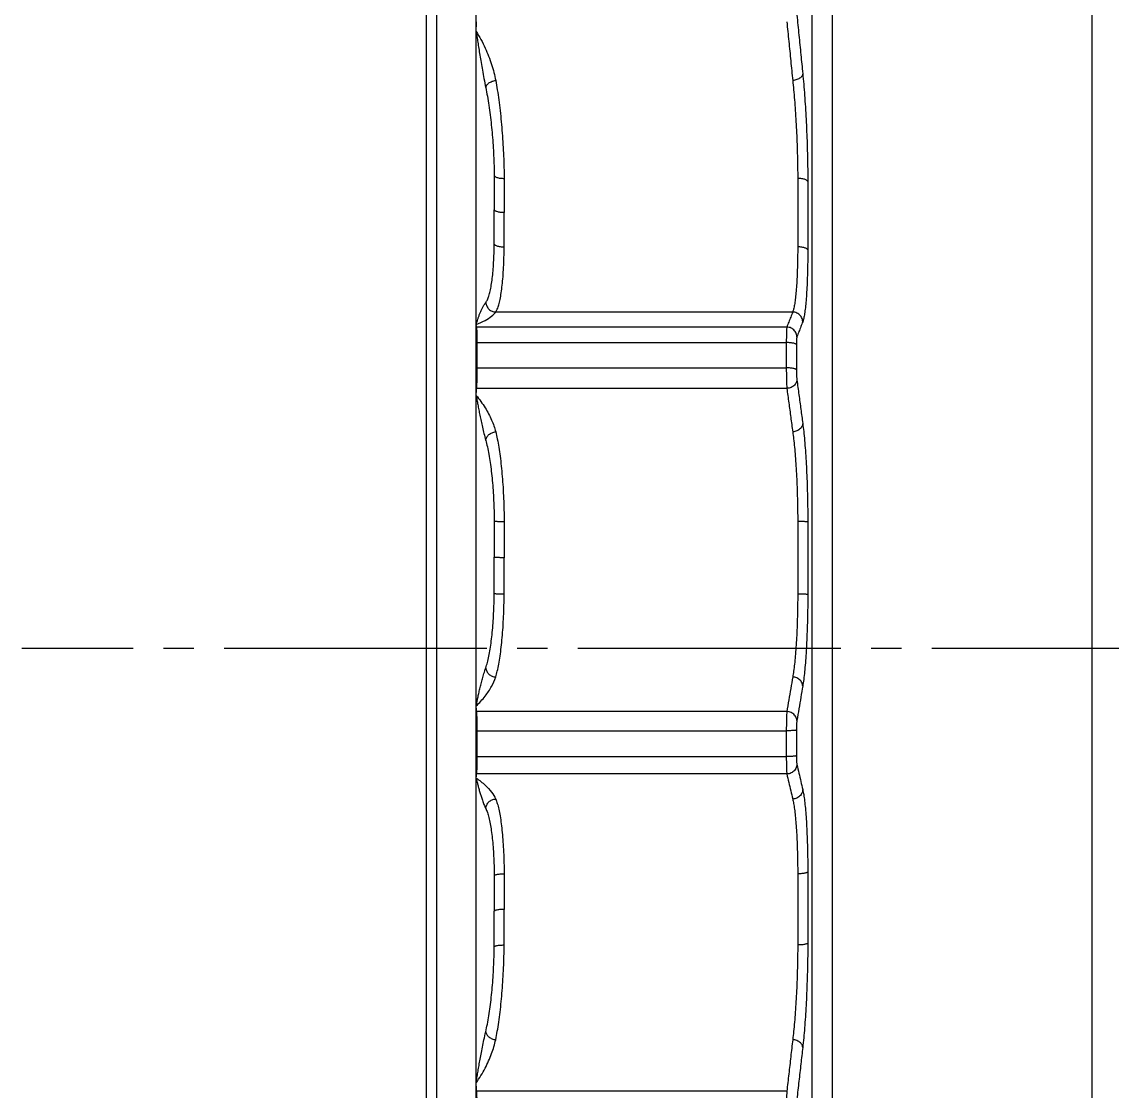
# Model space of a CAD drawing. Extents: x 33 to 391, y 88 to 313.
# Drawn here: x 297.7 to 351.6, y 220 to 272.9 of the extents above; entities that cross this region are included whole.
import ezdxf

# ---------------------------------------------------------------- set-up
doc = ezdxf.new("R2010")
doc.units = 0
doc.header["$MEASUREMENT"] = 0
doc.linetypes.add('CENTER', pattern=[17.5, 13, -1.5, 1.5, -1.5])
doc.layers.get('0').update_dxf_attribs({"linetype": 'CONTINUOUS'})
doc.layers.add('CENTER', color=1, linetype='CENTER')

msp = doc.modelspace()

# ---------------------------------------------------------------- linework, layer by layer
at = {"color": 7, "linetype": 'Continuous'}
for p, q in [((318.225, 311.576), (318.225, 172.276)), ((320.194, 172.496), (320.194, 311.57)), ((317.725, 311.076), (317.725, 172.776)), ((336.808, 181.055), (336.808, 303.034)), ((337.803, 302.119), (337.803, 181.97)), ((350.646, 181.97), (350.646, 302.119)), ((335.842, 258.564), (321.158, 258.564)), ((335.553, 257.819), (320.209, 257.819)), ((320.224, 257.053), (320.224, 255.803)), ((320.224, 257.053), (335.528, 257.053)), ((335.528, 257.053), (335.528, 255.803)), ((336.025, 256.955), (336.025, 255.714)), ((320.224, 255.803), (335.528, 255.803)), ((335.553, 254.789), (320.209, 254.789)), ((335.553, 238.805), (320.209, 238.805)), ((320.224, 237.857), (320.224, 236.583)), ((320.224, 237.857), (335.528, 237.857)), ((335.528, 237.857), (335.528, 236.583)), ((336.025, 237.884), (336.025, 236.619)), ((320.224, 236.583), (335.528, 236.583)), ((335.553, 235.718), (320.209, 235.718)), ((335.553, 220.031), (320.209, 220.031))]:
    msp.add_line(p, q, dxfattribs=at)
for points, knots in [([(320.194, 272.443), (320.197, 272.521), (320.201, 272.679), (320.206, 272.837), (320.209, 272.916)], [0, 0, 0, 0, 0.2356692, 0.473124, 0.473124, 0.473124, 0.473124]), ([(335.553, 272.916), (335.585, 272.592), (335.65, 271.946), (335.746, 270.98), (335.81, 270.337), (335.842, 270.016)], [0, 0, 0, 0, 0.975711, 1.947142, 2.914267, 2.914267, 2.914267, 2.914267]), ([(336.051, 273.252), (336.084, 272.919), (336.149, 272.265), (336.245, 271.298), (336.308, 270.663), (336.339, 270.351)], [0, 0, 0, 0, 1.002616, 1.973295, 2.915135, 2.915135, 2.915135, 2.915135]), ([(320.194, 272.443), (320.356, 272.177), (320.645, 271.644), (320.966, 270.828), (321.104, 270.28), (321.158, 270.016)], [0, 0, 0, 0, 0.934085, 1.814845, 2.623839, 2.623839, 2.623839, 2.623839]), ([(320.194, 272.443), (320.206, 272.357), (320.233, 272.176), (320.275, 271.893), (320.322, 271.586), (320.375, 271.254), (320.435, 270.896), (320.503, 270.511), (320.579, 270.096), (320.636, 269.811), (320.666, 269.663)], [0, 0, 0, 0, 0.261, 0.547393, 0.857735, 1.193379, 1.555903, 1.946859, 2.367556, 2.819667, 2.819667, 2.819667, 2.819667]), ([(336.339, 270.351), (336.338, 270.327), (336.326, 270.278), (336.285, 270.21), (336.224, 270.149), (336.145, 270.096), (336.052, 270.055), (335.95, 270.027), (335.878, 270.018), (335.842, 270.016)], [0, 0, 0, 0, 0.0713625, 0.1489238, 0.2348446, 0.3293645, 0.4312322, 0.5381828, 0.6473496, 0.6473496, 0.6473496, 0.6473496]), ([(336.339, 270.351), (336.356, 270.178), (336.389, 269.822), (336.432, 269.273), (336.47, 268.696), (336.504, 268.099), (336.533, 267.487), (336.557, 266.866), (336.574, 266.244), (336.585, 265.629), (336.589, 265.221), (336.589, 265.021)], [0, 0, 0, 0, 0.520102, 1.073712, 1.652986, 2.252988, 2.867816, 3.491387, 4.116378, 4.735494, 5.338022, 5.338022, 5.338022, 5.338022]), ([(320.666, 269.663), (320.668, 269.684), (320.679, 269.726), (320.712, 269.786), (320.761, 269.842), (320.823, 269.894), (320.896, 269.938), (320.978, 269.974), (321.066, 270.001), (321.127, 270.012), (321.158, 270.016)], [0, 0, 0, 0, 0.0621725, 0.1296339, 0.2034159, 0.2835429, 0.3692508, 0.4592093, 0.5517153, 0.6448613, 0.6448613, 0.6448613, 0.6448613]), ([(320.666, 269.663), (320.694, 269.522), (320.749, 269.231), (320.821, 268.78), (320.885, 268.307), (320.942, 267.818), (320.99, 267.318), (321.028, 266.811), (321.057, 266.304), (321.076, 265.803), (321.081, 265.472), (321.082, 265.309)], [0, 0, 0, 0, 0.431858, 0.890004, 1.368613, 1.862708, 2.367365, 2.877363, 3.387029, 3.890223, 4.380437, 4.380437, 4.380437, 4.380437]), ([(321.158, 270.016), (321.186, 269.862), (321.239, 269.541), (321.311, 269.044), (321.376, 268.519), (321.433, 267.972), (321.481, 267.412), (321.52, 266.846), (321.549, 266.28), (321.568, 265.723), (321.573, 265.354), (321.574, 265.173)], [0, 0, 0, 0, 0.470413, 0.974995, 1.506545, 2.058082, 2.622478, 3.192568, 3.761248, 4.321541, 4.866653, 4.866653, 4.866653, 4.866653]), ([(335.842, 270.016), (335.858, 269.862), (335.89, 269.542), (335.933, 269.047), (335.972, 268.523), (336.007, 267.977), (336.036, 267.417), (336.059, 266.85), (336.077, 266.284), (336.088, 265.724), (336.091, 265.355), (336.092, 265.173)], [0, 0, 0, 0, 0.464661, 0.964125, 1.491806, 2.040713, 2.603712, 3.173537, 3.743001, 4.304786, 4.85176, 4.85176, 4.85176, 4.85176]), ([(321.082, 265.309), (321.088, 265.296), (321.111, 265.272), (321.157, 265.244), (321.219, 265.219), (321.295, 265.198), (321.382, 265.183), (321.476, 265.174), (321.541, 265.172), (321.574, 265.173)], [0, 0, 0, 0, 0.041718, 0.0957509, 0.1628901, 0.2419756, 0.3307724, 0.4263851, 0.5255177, 0.5255177, 0.5255177, 0.5255177]), ([(321.082, 265.309), (321.083, 265.121), (321.085, 264.745), (321.086, 264.181), (321.086, 263.805), (321.086, 263.617)], [0, 0, 0, 0, 0.56374, 1.127576, 1.691372, 1.691372, 1.691372, 1.691372]), ([(321.574, 265.173), (321.575, 264.984), (321.576, 264.608), (321.578, 264.043), (321.578, 263.667), (321.578, 263.479)], [0, 0, 0, 0, 0.564651, 1.129183, 1.693607, 1.693607, 1.693607, 1.693607]), ([(336.589, 265.021), (336.586, 265.034), (336.568, 265.061), (336.524, 265.092), (336.463, 265.12), (336.385, 265.143), (336.295, 265.16), (336.196, 265.17), (336.127, 265.173), (336.092, 265.173)], [0, 0, 0, 0, 0.0401153, 0.0928222, 0.1603464, 0.2418158, 0.3347784, 0.4358611, 0.5411433, 0.5411433, 0.5411433, 0.5411433]), ([(336.092, 265.173), (336.093, 264.796), (336.094, 264.043), (336.094, 262.914), (336.093, 262.162), (336.092, 261.785)], [0, 0, 0, 0, 1.129086, 2.258122, 3.387203, 3.387203, 3.387203, 3.387203]), ([(336.589, 265.021), (336.59, 264.644), (336.592, 263.891), (336.592, 262.761), (336.59, 262.008), (336.589, 261.631)], [0, 0, 0, 0, 1.129627, 2.259811, 3.389447, 3.389447, 3.389447, 3.389447]), ([(321.082, 261.926), (321.083, 262.114), (321.085, 262.49), (321.086, 263.054), (321.086, 263.43), (321.086, 263.617)], [0, 0, 0, 0, 0.563728, 1.127556, 1.69135, 1.69135, 1.69135, 1.69135]), ([(321.578, 263.479), (321.545, 263.479), (321.481, 263.481), (321.387, 263.491), (321.3, 263.506), (321.224, 263.527), (321.161, 263.552), (321.115, 263.581), (321.093, 263.605), (321.086, 263.617)], [0, 0, 0, 0, 0.0988482, 0.1942435, 0.2832954, 0.3631256, 0.4304803, 0.4843639, 0.526051, 0.526051, 0.526051, 0.526051]), ([(321.574, 261.785), (321.575, 261.974), (321.576, 262.35), (321.578, 262.914), (321.578, 263.291), (321.578, 263.479)], [0, 0, 0, 0, 0.564651, 1.129183, 1.693607, 1.693607, 1.693607, 1.693607]), ([(320.666, 259.031), (320.698, 259.072), (320.756, 259.178), (320.826, 259.369), (320.889, 259.611), (320.945, 259.9), (320.992, 260.235), (321.03, 260.61), (321.058, 261.021), (321.076, 261.464), (321.081, 261.769), (321.082, 261.926)], [0, 0, 0, 0, 0.155662, 0.358812, 0.609127, 0.904788, 1.243261, 1.621395, 2.035332, 2.480413, 2.95113, 2.95113, 2.95113, 2.95113]), ([(321.082, 261.926), (321.088, 261.914), (321.111, 261.889), (321.157, 261.86), (321.219, 261.835), (321.295, 261.814), (321.382, 261.798), (321.476, 261.788), (321.541, 261.785), (321.574, 261.785)], [0, 0, 0, 0, 0.0419058, 0.0961655, 0.1635244, 0.2427986, 0.3317389, 0.4274411, 0.5266041, 0.5266041, 0.5266041, 0.5266041]), ([(321.158, 258.564), (321.189, 258.609), (321.247, 258.725), (321.317, 258.935), (321.38, 259.203), (321.436, 259.526), (321.483, 259.9), (321.522, 260.319), (321.55, 260.778), (321.568, 261.271), (321.573, 261.611), (321.574, 261.785)], [0, 0, 0, 0, 0.165693, 0.386618, 0.662625, 0.991372, 1.369208, 1.79162, 2.253468, 2.749132, 3.272616, 3.272616, 3.272616, 3.272616]), ([(336.092, 261.785), (336.091, 261.61), (336.088, 261.27), (336.077, 260.775), (336.06, 260.315), (336.037, 259.896), (336.008, 259.523), (335.975, 259.202), (335.937, 258.935), (335.896, 258.728), (335.861, 258.611), (335.842, 258.564)], [0, 0, 0, 0, 0.525248, 1.022077, 1.484149, 1.905535, 2.280901, 2.60552, 2.875461, 3.087628, 3.240409, 3.240409, 3.240409, 3.240409]), ([(336.589, 261.631), (336.586, 261.644), (336.568, 261.671), (336.524, 261.703), (336.463, 261.731), (336.385, 261.754), (336.295, 261.772), (336.196, 261.783), (336.127, 261.785), (336.092, 261.785)], [0, 0, 0, 0, 0.0401936, 0.0930159, 0.1606581, 0.2422308, 0.3352729, 0.4364056, 0.5417048, 0.5417048, 0.5417048, 0.5417048]), ([(336.589, 261.631), (336.589, 261.438), (336.586, 261.063), (336.575, 260.519), (336.558, 260.014), (336.535, 259.555), (336.506, 259.147), (336.473, 258.794), (336.435, 258.5), (336.394, 258.269), (336.36, 258.137), (336.339, 258.084)], [0, 0, 0, 0, 0.578534, 1.125949, 1.633009, 2.094277, 2.504697, 2.860362, 3.157608, 3.393327, 3.563708, 3.563708, 3.563708, 3.563708]), ([(320.194, 257.941), (320.206, 257.984), (320.232, 258.072), (320.274, 258.207), (320.321, 258.347), (320.374, 258.49), (320.433, 258.633), (320.5, 258.774), (320.575, 258.909), (320.635, 258.992), (320.666, 259.031)], [0, 0, 0, 0, 0.1341, 0.276303, 0.424302, 0.576896, 0.732557, 0.889245, 1.044348, 1.195168, 1.195168, 1.195168, 1.195168]), ([(320.666, 259.031), (320.668, 259.001), (320.678, 258.94), (320.711, 258.853), (320.759, 258.773), (320.82, 258.702), (320.894, 258.644), (320.976, 258.6), (321.065, 258.572), (321.127, 258.565), (321.158, 258.564)], [0, 0, 0, 0, 0.0918183, 0.1841617, 0.2769417, 0.3700107, 0.4631829, 0.5562584, 0.6490507, 0.7414109, 0.7414109, 0.7414109, 0.7414109]), ([(320.194, 257.941), (320.344, 258.004), (320.609, 258.127), (320.938, 258.332), (321.099, 258.489), (321.158, 258.564)], [0, 0, 0, 0, 0.48939, 0.873049, 1.157605, 1.157605, 1.157605, 1.157605]), ([(335.842, 258.564), (335.81, 258.481), (335.746, 258.316), (335.65, 258.068), (335.585, 257.902), (335.553, 257.819)], [0, 0, 0, 0, 0.2648277, 0.5309504, 0.7983573, 0.7983573, 0.7983573, 0.7983573]), ([(336.339, 258.084), (336.338, 258.12), (336.327, 258.192), (336.288, 258.293), (336.227, 258.384), (336.148, 258.46), (336.055, 258.518), (335.951, 258.554), (335.878, 258.563), (335.842, 258.564)], [0, 0, 0, 0, 0.1073471, 0.2152046, 0.3235982, 0.4324522, 0.5416057, 0.6508421, 0.75993, 0.75993, 0.75993, 0.75993]), ([(320.209, 257.819), (320.206, 257.84), (320.201, 257.88), (320.197, 257.921), (320.194, 257.941)], [0, 0, 0, 0, 0.0613618, 0.1222605, 0.1222605, 0.1222605, 0.1222605]), ([(320.209, 257.819), (320.211, 257.804), (320.213, 257.765), (320.216, 257.694), (320.219, 257.6), (320.221, 257.485), (320.223, 257.353), (320.224, 257.207), (320.224, 257.105), (320.224, 257.053)], [0, 0, 0, 0, 0.0460897, 0.1175482, 0.212462, 0.3282546, 0.4617739, 0.6093825, 0.7670615, 0.7670615, 0.7670615, 0.7670615]), ([(335.553, 257.819), (335.55, 257.804), (335.546, 257.765), (335.541, 257.694), (335.536, 257.6), (335.533, 257.485), (335.53, 257.353), (335.528, 257.207), (335.528, 257.105), (335.528, 257.053)], [0, 0, 0, 0, 0.0463589, 0.1179709, 0.2129755, 0.3288127, 0.4623401, 0.6099318, 0.7675778, 0.7675778, 0.7675778, 0.7675778]), ([(336.051, 257.339), (336.049, 257.375), (336.039, 257.447), (336, 257.548), (335.939, 257.639), (335.86, 257.715), (335.766, 257.773), (335.662, 257.81), (335.589, 257.819), (335.553, 257.819)], [0, 0, 0, 0, 0.1074683, 0.2154502, 0.3239706, 0.4329525, 0.5422329, 0.6515935, 0.7608016, 0.7608016, 0.7608016, 0.7608016]), ([(336.339, 258.084), (336.308, 258.004), (336.245, 257.841), (336.149, 257.593), (336.084, 257.425), (336.051, 257.339)], [0, 0, 0, 0, 0.258153, 0.5242582, 0.799237, 0.799237, 0.799237, 0.799237]), ([(336.051, 257.339), (336.047, 257.33), (336.042, 257.306), (336.036, 257.261), (336.032, 257.201), (336.028, 257.128), (336.026, 257.044), (336.025, 256.986), (336.025, 256.955)], [0, 0, 0, 0, 0.0289, 0.0746464, 0.1356002, 0.2096066, 0.2940467, 0.3852796, 0.3852796, 0.3852796, 0.3852796]), ([(336.025, 256.955), (336.022, 256.965), (336.001, 256.983), (335.959, 257.001), (335.898, 257.019), (335.821, 257.033), (335.731, 257.044), (335.632, 257.051), (335.563, 257.053), (335.528, 257.053)], [0, 0, 0, 0, 0.0298041, 0.0761566, 0.1399265, 0.2193095, 0.3112695, 0.4120103, 0.5172587, 0.5172587, 0.5172587, 0.5172587]), ([(320.224, 255.803), (320.224, 255.748), (320.224, 255.638), (320.223, 255.475), (320.221, 255.316), (320.219, 255.164), (320.216, 255.025), (320.213, 254.901), (320.21, 254.824), (320.209, 254.789)], [0, 0, 0, 0, 0.163828, 0.328491, 0.489507, 0.64249, 0.783271, 0.908016, 1.013325, 1.013325, 1.013325, 1.013325]), ([(336.025, 255.714), (336.022, 255.722), (336.001, 255.739), (335.959, 255.756), (335.898, 255.772), (335.821, 255.785), (335.731, 255.795), (335.632, 255.801), (335.563, 255.803), (335.528, 255.803)], [0, 0, 0, 0, 0.0284713, 0.0740824, 0.1374296, 0.2165798, 0.3084275, 0.4091292, 0.5143735, 0.5143735, 0.5143735, 0.5143735]), ([(335.528, 255.803), (335.528, 255.748), (335.528, 255.638), (335.53, 255.475), (335.533, 255.316), (335.536, 255.164), (335.541, 255.025), (335.546, 254.901), (335.551, 254.824), (335.553, 254.789)], [0, 0, 0, 0, 0.163786, 0.328423, 0.489437, 0.642452, 0.783304, 0.908155, 1.013608, 1.013608, 1.013608, 1.013608]), ([(336.025, 255.714), (336.025, 255.682), (336.026, 255.618), (336.028, 255.523), (336.032, 255.432), (336.037, 255.348), (336.043, 255.273), (336.048, 255.227), (336.051, 255.207)], [0, 0, 0, 0, 0.0953153, 0.1912378, 0.2836736, 0.369314, 0.4450595, 0.5077553, 0.5077553, 0.5077553, 0.5077553]), ([(336.051, 255.207), (336.049, 255.176), (336.038, 255.115), (335.999, 255.029), (335.938, 254.951), (335.859, 254.885), (335.765, 254.834), (335.662, 254.801), (335.589, 254.791), (335.553, 254.789)], [0, 0, 0, 0, 0.0908042, 0.184717, 0.2827652, 0.3851192, 0.4911601, 0.5996625, 0.7090265, 0.7090265, 0.7090265, 0.7090265]), ([(336.051, 255.207), (336.084, 254.96), (336.149, 254.475), (336.245, 253.759), (336.308, 253.288), (336.339, 253.057)], [0, 0, 0, 0, 0.746073, 1.468363, 2.169178, 2.169178, 2.169178, 2.169178]), ([(320.194, 254.439), (320.197, 254.497), (320.201, 254.614), (320.206, 254.731), (320.209, 254.789)], [0, 0, 0, 0, 0.1747058, 0.3507355, 0.3507355, 0.3507355, 0.3507355]), ([(335.553, 254.789), (335.585, 254.55), (335.65, 254.071), (335.746, 253.355), (335.81, 252.878), (335.842, 252.64)], [0, 0, 0, 0, 0.725955, 1.448706, 2.168233, 2.168233, 2.168233, 2.168233]), ([(320.194, 254.439), (320.206, 254.366), (320.232, 254.214), (320.274, 253.978), (320.322, 253.724), (320.375, 253.454), (320.434, 253.167), (320.502, 252.864), (320.578, 252.545), (320.635, 252.329), (320.666, 252.218)], [0, 0, 0, 0, 0.221306, 0.461914, 0.719869, 0.995414, 1.288739, 1.599698, 1.92756, 2.27141, 2.27141, 2.27141, 2.27141]), ([(320.194, 254.439), (320.353, 254.245), (320.638, 253.857), (320.963, 253.25), (321.103, 252.838), (321.158, 252.64)], [0, 0, 0, 0, 0.752976, 1.440256, 2.054793, 2.054793, 2.054793, 2.054793]), ([(336.339, 253.057), (336.338, 253.027), (336.327, 252.965), (336.287, 252.879), (336.226, 252.801), (336.147, 252.736), (336.053, 252.685), (335.95, 252.652), (335.878, 252.642), (335.842, 252.64)], [0, 0, 0, 0, 0.0907109, 0.1845248, 0.2824637, 0.3846977, 0.490611, 0.5989838, 0.7082228, 0.7082228, 0.7082228, 0.7082228]), ([(336.339, 253.057), (336.357, 252.925), (336.39, 252.644), (336.433, 252.198), (336.471, 251.709), (336.505, 251.181), (336.534, 250.62), (336.557, 250.032), (336.574, 249.423), (336.586, 248.802), (336.589, 248.385), (336.589, 248.176)], [0, 0, 0, 0, 0.399748, 0.84931, 1.341697, 1.872307, 2.435779, 3.026563, 3.637855, 4.262709, 4.890412, 4.890412, 4.890412, 4.890412]), ([(320.666, 252.218), (320.668, 252.244), (320.679, 252.296), (320.711, 252.371), (320.76, 252.441), (320.821, 252.504), (320.895, 252.557), (320.977, 252.598), (321.065, 252.627), (321.127, 252.638), (321.158, 252.64)], [0, 0, 0, 0, 0.0782502, 0.1593479, 0.2437006, 0.3312467, 0.4215119, 0.5137024, 0.6068136, 0.6997444, 0.6997444, 0.6997444, 0.6997444]), ([(321.158, 252.64), (321.186, 252.523), (321.241, 252.27), (321.313, 251.867), (321.377, 251.421), (321.434, 250.939), (321.482, 250.426), (321.521, 249.889), (321.549, 249.336), (321.568, 248.773), (321.573, 248.395), (321.574, 248.206)], [0, 0, 0, 0, 0.363788, 0.774694, 1.227099, 1.715161, 2.232612, 2.772886, 3.329233, 3.894805, 4.462719, 4.462719, 4.462719, 4.462719]), ([(335.842, 252.64), (335.859, 252.523), (335.892, 252.271), (335.934, 251.869), (335.973, 251.425), (336.007, 250.943), (336.036, 250.43), (336.059, 249.893), (336.077, 249.339), (336.088, 248.774), (336.091, 248.395), (336.092, 248.206)], [0, 0, 0, 0, 0.357117, 0.762378, 1.210513, 1.695614, 2.211381, 2.751152, 3.308117, 3.875112, 4.444936, 4.444936, 4.444936, 4.444936]), ([(320.666, 252.218), (320.695, 252.11), (320.75, 251.881), (320.822, 251.515), (320.886, 251.114), (320.943, 250.681), (320.99, 250.223), (321.029, 249.742), (321.057, 249.247), (321.076, 248.741), (321.081, 248.402), (321.082, 248.231)], [0, 0, 0, 0, 0.334761, 0.708558, 1.116453, 1.554046, 2.01692, 2.500308, 2.998908, 3.506804, 4.017502, 4.017502, 4.017502, 4.017502]), ([(321.082, 248.231), (321.091, 248.228), (321.115, 248.224), (321.159, 248.218), (321.221, 248.214), (321.296, 248.21), (321.382, 248.207), (321.476, 248.206), (321.541, 248.205), (321.574, 248.206)], [0, 0, 0, 0, 0.0275227, 0.0731673, 0.1353451, 0.2116639, 0.2991299, 0.3942909, 0.493382, 0.493382, 0.493382, 0.493382]), ([(321.082, 248.231), (321.083, 248.032), (321.085, 247.634), (321.086, 247.038), (321.086, 246.64), (321.086, 246.441)], [0, 0, 0, 0, 0.596884, 1.193871, 1.79082, 1.79082, 1.79082, 1.79082]), ([(321.574, 248.206), (321.575, 248.006), (321.576, 247.608), (321.578, 247.01), (321.578, 246.612), (321.578, 246.412)], [0, 0, 0, 0, 0.597854, 1.195582, 1.793196, 1.793196, 1.793196, 1.793196]), ([(336.589, 248.176), (336.584, 248.18), (336.562, 248.184), (336.522, 248.191), (336.461, 248.196), (336.384, 248.2), (336.294, 248.203), (336.195, 248.205), (336.127, 248.206), (336.092, 248.206)], [0, 0, 0, 0, 0.021243, 0.0632454, 0.1245895, 0.2026457, 0.2939656, 0.3944825, 0.499707, 0.499707, 0.499707, 0.499707]), ([(336.092, 248.206), (336.093, 247.807), (336.094, 247.01), (336.094, 245.815), (336.093, 245.018), (336.092, 244.619)], [0, 0, 0, 0, 1.195482, 2.390908, 3.58638, 3.58638, 3.58638, 3.58638]), ([(336.589, 248.176), (336.59, 247.777), (336.592, 246.979), (336.592, 245.783), (336.59, 244.985), (336.589, 244.587)], [0, 0, 0, 0, 1.19606, 2.392702, 3.588757, 3.588757, 3.588757, 3.588757]), ([(321.082, 244.65), (321.083, 244.849), (321.085, 245.247), (321.086, 245.844), (321.086, 246.242), (321.086, 246.441)], [0, 0, 0, 0, 0.596881, 1.193867, 1.790815, 1.790815, 1.790815, 1.790815]), ([(321.578, 246.412), (321.545, 246.412), (321.481, 246.413), (321.387, 246.415), (321.301, 246.418), (321.225, 246.422), (321.164, 246.427), (321.119, 246.433), (321.095, 246.437), (321.086, 246.441)], [0, 0, 0, 0, 0.0987952, 0.193708, 0.281377, 0.3583446, 0.4206274, 0.4660518, 0.4935113, 0.4935113, 0.4935113, 0.4935113]), ([(321.574, 244.619), (321.575, 244.818), (321.576, 245.217), (321.578, 245.815), (321.578, 246.213), (321.578, 246.412)], [0, 0, 0, 0, 0.597854, 1.195582, 1.793196, 1.793196, 1.793196, 1.793196]), ([(320.666, 240.961), (320.696, 241.048), (320.752, 241.24), (320.823, 241.552), (320.887, 241.907), (320.943, 242.298), (320.991, 242.723), (321.029, 243.177), (321.058, 243.653), (321.076, 244.147), (321.081, 244.481), (321.082, 244.65)], [0, 0, 0, 0, 0.277583, 0.599049, 0.960259, 1.357342, 1.786318, 2.242821, 2.721908, 3.217962, 3.724686, 3.724686, 3.724686, 3.724686]), ([(321.082, 244.65), (321.091, 244.646), (321.115, 244.642), (321.159, 244.636), (321.221, 244.631), (321.296, 244.626), (321.382, 244.622), (321.476, 244.62), (321.541, 244.619), (321.574, 244.619)], [0, 0, 0, 0, 0.0275842, 0.0732868, 0.1355158, 0.2118769, 0.2993743, 0.3945547, 0.4936524, 0.4936524, 0.4936524, 0.4936524]), ([(321.158, 240.515), (321.187, 240.611), (321.243, 240.821), (321.314, 241.166), (321.378, 241.559), (321.434, 241.996), (321.482, 242.471), (321.521, 242.978), (321.55, 243.509), (321.568, 244.059), (321.573, 244.431), (321.574, 244.619)], [0, 0, 0, 0, 0.300864, 0.653625, 1.053804, 1.496399, 1.975801, 2.485969, 3.020542, 3.572943, 4.136449, 4.136449, 4.136449, 4.136449]), ([(336.092, 244.619), (336.091, 244.431), (336.088, 244.058), (336.077, 243.506), (336.06, 242.974), (336.036, 242.467), (336.007, 241.992), (335.973, 241.556), (335.935, 241.164), (335.893, 240.822), (335.859, 240.611), (335.842, 240.515)], [0, 0, 0, 0, 0.565445, 1.119294, 1.654466, 2.16406, 2.641562, 3.080833, 3.476296, 3.822811, 4.116008, 4.116008, 4.116008, 4.116008]), ([(336.589, 244.587), (336.584, 244.591), (336.562, 244.595), (336.522, 244.602), (336.461, 244.607), (336.384, 244.612), (336.294, 244.616), (336.195, 244.618), (336.127, 244.619), (336.092, 244.619)], [0, 0, 0, 0, 0.0212745, 0.0633081, 0.1246801, 0.2027595, 0.294097, 0.3946248, 0.4998532, 0.4998532, 0.4998532, 0.4998532]), ([(336.589, 244.587), (336.589, 244.379), (336.586, 243.968), (336.575, 243.361), (336.557, 242.777), (336.534, 242.222), (336.505, 241.702), (336.472, 241.224), (336.433, 240.792), (336.391, 240.412), (336.357, 240.177), (336.339, 240.069)], [0, 0, 0, 0, 0.622805, 1.233052, 1.820311, 2.378017, 2.899824, 3.38062, 3.815485, 4.200145, 4.528322, 4.528322, 4.528322, 4.528322]), ([(320.194, 239.084), (320.206, 239.148), (320.232, 239.281), (320.274, 239.487), (320.321, 239.707), (320.374, 239.938), (320.434, 240.182), (320.501, 240.435), (320.577, 240.697), (320.635, 240.872), (320.666, 240.961)], [0, 0, 0, 0, 0.195342, 0.406429, 0.63112, 0.869115, 1.119936, 1.382641, 1.655583, 1.936718, 1.936718, 1.936718, 1.936718]), ([(320.194, 239.084), (320.351, 239.236), (320.632, 239.54), (320.959, 240.022), (321.103, 240.356), (321.158, 240.515)], [0, 0, 0, 0, 0.656042, 1.236332, 1.740231, 1.740231, 1.740231, 1.740231]), ([(320.666, 240.961), (320.668, 240.933), (320.679, 240.876), (320.711, 240.796), (320.759, 240.721), (320.821, 240.655), (320.894, 240.599), (320.977, 240.556), (321.065, 240.527), (321.127, 240.517), (321.158, 240.515)], [0, 0, 0, 0, 0.0843095, 0.1705347, 0.2588418, 0.3491078, 0.4409549, 0.5338106, 0.6269833, 0.7197447, 0.7197447, 0.7197447, 0.7197447]), ([(335.842, 240.515), (335.81, 240.326), (335.746, 239.947), (335.65, 239.377), (335.585, 238.996), (335.553, 238.805)], [0, 0, 0, 0, 0.57536, 1.15332, 1.733861, 1.733861, 1.733861, 1.733861]), ([(336.339, 240.069), (336.338, 240.102), (336.327, 240.168), (336.287, 240.261), (336.227, 240.344), (336.147, 240.415), (336.054, 240.469), (335.951, 240.504), (335.878, 240.514), (335.842, 240.515)], [0, 0, 0, 0, 0.0980611, 0.1981265, 0.3007627, 0.4060279, 0.5134957, 0.6223591, 0.731581, 0.731581, 0.731581, 0.731581]), ([(336.339, 240.069), (336.308, 239.885), (336.245, 239.511), (336.149, 238.94), (336.084, 238.554), (336.051, 238.358)], [0, 0, 0, 0, 0.560543, 1.138152, 1.734816, 1.734816, 1.734816, 1.734816]), ([(320.209, 238.805), (320.206, 238.852), (320.201, 238.945), (320.197, 239.038), (320.194, 239.084)], [0, 0, 0, 0, 0.1401189, 0.2791816, 0.2791816, 0.2791816, 0.2791816]), ([(320.209, 238.805), (320.21, 238.776), (320.213, 238.711), (320.216, 238.603), (320.219, 238.476), (320.221, 238.335), (320.223, 238.181), (320.224, 238.021), (320.224, 237.912), (320.224, 237.857)], [0, 0, 0, 0, 0.0870493, 0.195945, 0.323722, 0.466899, 0.6215741, 0.7835323, 0.9483639, 0.9483639, 0.9483639, 0.9483639]), ([(335.553, 238.805), (335.551, 238.776), (335.546, 238.711), (335.541, 238.603), (335.536, 238.476), (335.533, 238.335), (335.53, 238.181), (335.528, 238.021), (335.528, 237.912), (335.528, 237.857)], [0, 0, 0, 0, 0.0872132, 0.196223, 0.3240719, 0.4672818, 0.6219567, 0.7838927, 0.9486889, 0.9486889, 0.9486889, 0.9486889]), ([(336.051, 238.358), (336.049, 238.391), (336.038, 238.457), (335.999, 238.55), (335.938, 238.634), (335.859, 238.705), (335.766, 238.759), (335.662, 238.794), (335.589, 238.804), (335.553, 238.805)], [0, 0, 0, 0, 0.0981666, 0.1983434, 0.3010986, 0.4064895, 0.5140868, 0.6230792, 0.7324246, 0.7324246, 0.7324246, 0.7324246]), ([(336.051, 238.358), (336.048, 238.341), (336.043, 238.302), (336.037, 238.236), (336.032, 238.158), (336.028, 238.072), (336.026, 237.979), (336.025, 237.916), (336.025, 237.884)], [0, 0, 0, 0, 0.0522437, 0.1191456, 0.1979633, 0.2858505, 0.3796679, 0.4753987, 0.4753987, 0.4753987, 0.4753987]), ([(336.025, 237.884), (336.02, 237.88), (335.998, 237.877), (335.958, 237.871), (335.897, 237.866), (335.821, 237.862), (335.731, 237.859), (335.632, 237.857), (335.563, 237.857), (335.528, 237.857)], [0, 0, 0, 0, 0.0209678, 0.0628578, 0.1241463, 0.2021759, 0.2934851, 0.3939991, 0.4992225, 0.4992225, 0.4992225, 0.4992225]), ([(320.224, 236.583), (320.224, 236.529), (320.224, 236.423), (320.223, 236.268), (320.221, 236.124), (320.219, 235.994), (320.216, 235.883), (320.213, 235.793), (320.21, 235.74), (320.209, 235.718)], [0, 0, 0, 0, 0.1627774, 0.3190176, 0.4644679, 0.5951663, 0.7075535, 0.798573, 0.8657567, 0.8657567, 0.8657567, 0.8657567]), ([(336.025, 236.619), (336.02, 236.614), (335.998, 236.609), (335.958, 236.601), (335.897, 236.596), (335.821, 236.59), (335.731, 236.586), (335.632, 236.584), (335.563, 236.583), (335.528, 236.583)], [0, 0, 0, 0, 0.0215915, 0.0637585, 0.1251965, 0.2033066, 0.2946545, 0.3951821, 0.5004073, 0.5004073, 0.5004073, 0.5004073]), ([(335.528, 236.583), (335.528, 236.529), (335.528, 236.423), (335.53, 236.268), (335.533, 236.124), (335.536, 235.994), (335.541, 235.883), (335.546, 235.793), (335.55, 235.74), (335.553, 235.718)], [0, 0, 0, 0, 0.1627369, 0.3189555, 0.4644108, 0.5951505, 0.7076207, 0.79877, 0.8661492, 0.8661492, 0.8661492, 0.8661492]), ([(336.051, 236.185), (336.049, 236.151), (336.039, 236.081), (335.999, 235.983), (335.939, 235.895), (335.86, 235.821), (335.766, 235.764), (335.662, 235.728), (335.589, 235.719), (335.553, 235.718)], [0, 0, 0, 0, 0.1037599, 0.2086711, 0.3149637, 0.4226026, 0.5313026, 0.6405883, 0.7498808, 0.7498808, 0.7498808, 0.7498808]), ([(336.025, 236.619), (336.025, 236.587), (336.026, 236.526), (336.028, 236.437), (336.032, 236.356), (336.037, 236.287), (336.042, 236.231), (336.047, 236.199), (336.051, 236.185)], [0, 0, 0, 0, 0.0943582, 0.1843246, 0.2660308, 0.3365677, 0.3934019, 0.4342867, 0.4342867, 0.4342867, 0.4342867]), ([(336.051, 236.185), (336.084, 236.043), (336.149, 235.764), (336.245, 235.351), (336.308, 235.079), (336.339, 234.946)], [0, 0, 0, 0, 0.437775, 0.861549, 1.272678, 1.272678, 1.272678, 1.272678]), ([(320.194, 235.516), (320.197, 235.549), (320.201, 235.617), (320.206, 235.684), (320.209, 235.718)], [0, 0, 0, 0, 0.1008682, 0.202501, 0.202501, 0.202501, 0.202501]), ([(335.553, 235.718), (335.585, 235.579), (335.65, 235.304), (335.746, 234.891), (335.81, 234.616), (335.842, 234.479)], [0, 0, 0, 0, 0.425846, 0.849763, 1.271738, 1.271738, 1.271738, 1.271738]), ([(320.194, 235.516), (320.206, 235.462), (320.232, 235.35), (320.274, 235.178), (320.321, 234.996), (320.374, 234.807), (320.433, 234.612), (320.501, 234.414), (320.576, 234.214), (320.635, 234.083), (320.666, 234.018)], [0, 0, 0, 0, 0.166028, 0.344025, 0.531721, 0.728317, 0.932733, 1.143342, 1.357771, 1.573182, 1.573182, 1.573182, 1.573182]), ([(320.194, 235.516), (320.348, 235.408), (320.622, 235.194), (320.952, 234.846), (321.102, 234.597), (321.158, 234.479)], [0, 0, 0, 0, 0.564329, 1.039305, 1.429834, 1.429834, 1.429834, 1.429834]), ([(336.339, 234.946), (336.338, 234.911), (336.327, 234.842), (336.288, 234.744), (336.227, 234.656), (336.148, 234.582), (336.054, 234.526), (335.951, 234.489), (335.878, 234.48), (335.842, 234.479)], [0, 0, 0, 0, 0.1036445, 0.2084354, 0.3146028, 0.422113, 0.5306834, 0.6398418, 0.7490123, 0.7490123, 0.7490123, 0.7490123]), ([(336.339, 234.946), (336.358, 234.864), (336.392, 234.679), (336.434, 234.371), (336.472, 234.005), (336.506, 233.586), (336.534, 233.118), (336.557, 232.606), (336.575, 232.056), (336.586, 231.475), (336.589, 231.078), (336.589, 230.876)], [0, 0, 0, 0, 0.251001, 0.56386, 0.93324, 1.355344, 1.825809, 2.34007, 2.892367, 3.476632, 4.082958, 4.082958, 4.082958, 4.082958]), ([(320.666, 234.018), (320.668, 234.048), (320.679, 234.107), (320.711, 234.191), (320.759, 234.269), (320.82, 234.338), (320.894, 234.396), (320.976, 234.44), (321.065, 234.469), (321.127, 234.478), (321.158, 234.479)], [0, 0, 0, 0, 0.0888637, 0.1788716, 0.2700216, 0.3621568, 0.4549908, 0.5481478, 0.6412116, 0.7337781, 0.7337781, 0.7337781, 0.7337781]), ([(320.666, 234.018), (320.697, 233.953), (320.754, 233.802), (320.824, 233.549), (320.888, 233.248), (320.944, 232.904), (320.991, 232.521), (321.029, 232.103), (321.058, 231.655), (321.076, 231.182), (321.081, 230.86), (321.082, 230.695)], [0, 0, 0, 0, 0.216869, 0.480859, 0.789116, 1.138551, 1.525783, 1.946974, 2.397662, 2.872646, 3.36596, 3.36596, 3.36596, 3.36596]), ([(321.158, 234.479), (321.188, 234.407), (321.245, 234.242), (321.315, 233.963), (321.379, 233.629), (321.435, 233.246), (321.483, 232.817), (321.521, 232.35), (321.55, 231.85), (321.568, 231.324), (321.573, 230.965), (321.574, 230.782)], [0, 0, 0, 0, 0.233817, 0.522632, 0.863554, 1.252673, 1.68523, 2.155858, 2.658732, 3.187685, 3.736288, 3.736288, 3.736288, 3.736288]), ([(335.842, 234.479), (335.86, 234.407), (335.894, 234.241), (335.936, 233.964), (335.974, 233.631), (336.008, 233.249), (336.037, 232.821), (336.06, 232.354), (336.077, 231.853), (336.088, 231.325), (336.091, 230.965), (336.092, 230.782)], [0, 0, 0, 0, 0.224445, 0.506205, 0.842003, 1.227587, 1.658027, 2.127801, 2.631001, 3.161173, 3.71159, 3.71159, 3.71159, 3.71159]), ([(321.082, 230.695), (321.089, 230.704), (321.113, 230.719), (321.159, 230.736), (321.22, 230.751), (321.296, 230.764), (321.382, 230.774), (321.476, 230.78), (321.541, 230.781), (321.574, 230.782)], [0, 0, 0, 0, 0.0331993, 0.0820142, 0.1460598, 0.2234431, 0.311447, 0.4068127, 0.5059349, 0.5059349, 0.5059349, 0.5059349]), ([(321.574, 230.782), (321.575, 230.586), (321.576, 230.195), (321.578, 229.608), (321.578, 229.217), (321.578, 229.022)], [0, 0, 0, 0, 0.586717, 1.173311, 1.759792, 1.759792, 1.759792, 1.759792]), ([(336.589, 230.876), (336.586, 230.867), (336.565, 230.85), (336.523, 230.832), (336.462, 230.815), (336.385, 230.801), (336.295, 230.79), (336.196, 230.783), (336.127, 230.782), (336.092, 230.782)], [0, 0, 0, 0, 0.0291641, 0.0751806, 0.1387745, 0.2180731, 0.3100026, 0.410741, 0.5159947, 0.5159947, 0.5159947, 0.5159947]), ([(336.092, 230.782), (336.093, 230.391), (336.094, 229.608), (336.094, 228.435), (336.093, 227.653), (336.092, 227.262)], [0, 0, 0, 0, 1.173214, 2.346372, 3.519573, 3.519573, 3.519573, 3.519573]), ([(336.589, 230.876), (336.59, 230.485), (336.592, 229.702), (336.592, 228.528), (336.59, 227.745), (336.589, 227.354)], [0, 0, 0, 0, 1.173786, 2.348138, 3.521905, 3.521905, 3.521905, 3.521905]), ([(321.082, 230.695), (321.083, 230.5), (321.085, 230.109), (321.086, 229.524), (321.086, 229.133), (321.086, 228.938)], [0, 0, 0, 0, 0.58576, 1.171624, 1.757451, 1.757451, 1.757451, 1.757451]), ([(321.082, 227.18), (321.083, 227.375), (321.085, 227.766), (321.086, 228.352), (321.086, 228.742), (321.086, 228.938)], [0, 0, 0, 0, 0.585768, 1.171636, 1.757465, 1.757465, 1.757465, 1.757465]), ([(321.578, 229.022), (321.545, 229.022), (321.481, 229.021), (321.387, 229.015), (321.3, 229.005), (321.225, 228.993), (321.163, 228.978), (321.117, 228.961), (321.094, 228.946), (321.086, 228.938)], [0, 0, 0, 0, 0.0988133, 0.1938913, 0.2820354, 0.3599932, 0.4240547, 0.4725366, 0.5055558, 0.5055558, 0.5055558, 0.5055558]), ([(321.574, 227.262), (321.575, 227.458), (321.576, 227.849), (321.578, 228.435), (321.578, 228.826), (321.578, 229.022)], [0, 0, 0, 0, 0.586717, 1.173311, 1.759792, 1.759792, 1.759792, 1.759792]), ([(320.666, 222.97), (320.695, 223.096), (320.749, 223.359), (320.821, 223.771), (320.886, 224.212), (320.942, 224.677), (320.99, 225.162), (321.029, 225.66), (321.057, 226.166), (321.076, 226.673), (321.081, 227.012), (321.082, 227.18)], [0, 0, 0, 0, 0.386617, 0.806312, 1.25361, 1.723756, 2.21202, 2.713353, 3.22221, 3.732502, 4.237662, 4.237662, 4.237662, 4.237662]), ([(321.082, 227.18), (321.089, 227.189), (321.113, 227.203), (321.159, 227.22), (321.22, 227.235), (321.296, 227.247), (321.382, 227.256), (321.476, 227.261), (321.541, 227.262), (321.574, 227.262)], [0, 0, 0, 0, 0.0330496, 0.0817054, 0.1456052, 0.2228666, 0.3107789, 0.4060879, 0.505191, 0.505191, 0.505191, 0.505191]), ([(321.158, 222.579), (321.186, 222.717), (321.24, 223.006), (321.312, 223.46), (321.376, 223.95), (321.433, 224.47), (321.481, 225.011), (321.52, 225.568), (321.549, 226.133), (321.568, 226.698), (321.573, 227.075), (321.574, 227.262)], [0, 0, 0, 0, 0.420757, 0.882635, 1.379127, 1.903743, 2.449706, 3.010082, 3.57787, 4.146089, 4.707833, 4.707833, 4.707833, 4.707833]), ([(336.092, 227.262), (336.091, 227.074), (336.088, 226.696), (336.077, 226.129), (336.059, 225.563), (336.036, 225.006), (336.007, 224.465), (335.973, 223.946), (335.934, 223.458), (335.891, 223.005), (335.859, 222.717), (335.842, 222.579)], [0, 0, 0, 0, 0.563708, 1.133519, 1.70215, 2.262265, 2.80669, 3.3284, 3.82073, 4.277182, 4.691792, 4.691792, 4.691792, 4.691792]), ([(336.589, 227.354), (336.586, 227.345), (336.565, 227.328), (336.523, 227.31), (336.462, 227.293), (336.385, 227.28), (336.295, 227.27), (336.196, 227.263), (336.127, 227.262), (336.092, 227.262)], [0, 0, 0, 0, 0.0290958, 0.0750283, 0.1385429, 0.2177743, 0.3096532, 0.4103603, 0.5156035, 0.5156035, 0.5156035, 0.5156035]), ([(336.589, 227.354), (336.589, 227.147), (336.586, 226.731), (336.574, 226.107), (336.557, 225.485), (336.533, 224.875), (336.505, 224.283), (336.471, 223.715), (336.432, 223.178), (336.389, 222.676), (336.356, 222.354), (336.339, 222.2)], [0, 0, 0, 0, 0.620888, 1.248724, 1.872674, 2.485551, 3.080226, 3.650823, 4.191655, 4.697896, 5.162063, 5.162063, 5.162063, 5.162063]), ([(320.194, 220.447), (320.206, 220.527), (320.232, 220.695), (320.275, 220.957), (320.322, 221.24), (320.375, 221.544), (320.435, 221.869), (320.502, 222.217), (320.579, 222.587), (320.636, 222.84), (320.666, 222.97)], [0, 0, 0, 0, 0.243346, 0.509233, 0.795944, 1.104279, 1.435121, 1.789166, 2.166687, 2.568036, 2.568036, 2.568036, 2.568036]), ([(320.666, 222.97), (320.668, 222.947), (320.679, 222.899), (320.712, 222.831), (320.76, 222.767), (320.822, 222.71), (320.895, 222.661), (320.977, 222.622), (321.065, 222.593), (321.127, 222.583), (321.158, 222.579)], [0, 0, 0, 0, 0.0708152, 0.1455898, 0.2250297, 0.3091359, 0.3973132, 0.4885166, 0.5814004, 0.6744625, 0.6744625, 0.6744625, 0.6744625]), ([(320.194, 220.447), (320.355, 220.679), (320.642, 221.144), (320.965, 221.862), (321.104, 222.346), (321.158, 222.579)], [0, 0, 0, 0, 0.847398, 1.63632, 2.353647, 2.353647, 2.353647, 2.353647]), ([(335.842, 222.579), (335.81, 222.297), (335.746, 221.732), (335.65, 220.883), (335.585, 220.316), (335.553, 220.031)], [0, 0, 0, 0, 0.851032, 1.705861, 2.564466, 2.564466, 2.564466, 2.564466]), ([(336.339, 222.2), (336.338, 222.227), (336.326, 222.283), (336.286, 222.361), (336.225, 222.431), (336.146, 222.491), (336.053, 222.537), (335.95, 222.568), (335.878, 222.577), (335.842, 222.579)], [0, 0, 0, 0, 0.0817461, 0.1679713, 0.2602469, 0.3588269, 0.4628312, 0.5705508, 0.6797708, 0.6797708, 0.6797708, 0.6797708]), ([(336.339, 222.2), (336.308, 221.926), (336.245, 221.368), (336.149, 220.518), (336.084, 219.943), (336.051, 219.651)], [0, 0, 0, 0, 0.828951, 1.683098, 2.565382, 2.565382, 2.565382, 2.565382]), ([(320.209, 220.031), (320.206, 220.101), (320.201, 220.239), (320.197, 220.378), (320.194, 220.447)], [0, 0, 0, 0, 0.2086823, 0.4157918, 0.4157918, 0.4157918, 0.4157918]), ([(320.209, 220.031), (320.21, 219.991), (320.213, 219.904), (320.216, 219.767), (320.219, 219.617), (320.221, 219.459), (320.223, 219.296), (320.224, 219.133), (320.224, 219.025), (320.224, 218.972)], [0, 0, 0, 0, 0.121608, 0.259885, 0.411058, 0.571004, 0.735365, 0.899662, 1.059421, 1.059421, 1.059421, 1.059421]), ([(335.553, 220.031), (335.551, 219.991), (335.546, 219.904), (335.541, 219.767), (335.536, 219.617), (335.533, 219.459), (335.53, 219.296), (335.528, 219.133), (335.528, 219.025), (335.528, 218.972)], [0, 0, 0, 0, 0.121745, 0.260121, 0.411355, 0.571327, 0.735682, 0.899953, 1.059678, 1.059678, 1.059678, 1.059678])]:
    msp.add_open_spline(points, degree=3, knots=knots, dxfattribs=at)
at = {"layer": 'CENTER', "color": 1, "linetype": 'CENTER'}
msp.add_line((390.725, 241.926), (297.725, 241.926), dxfattribs=at)

doc.saveas('drawing.dxf')
